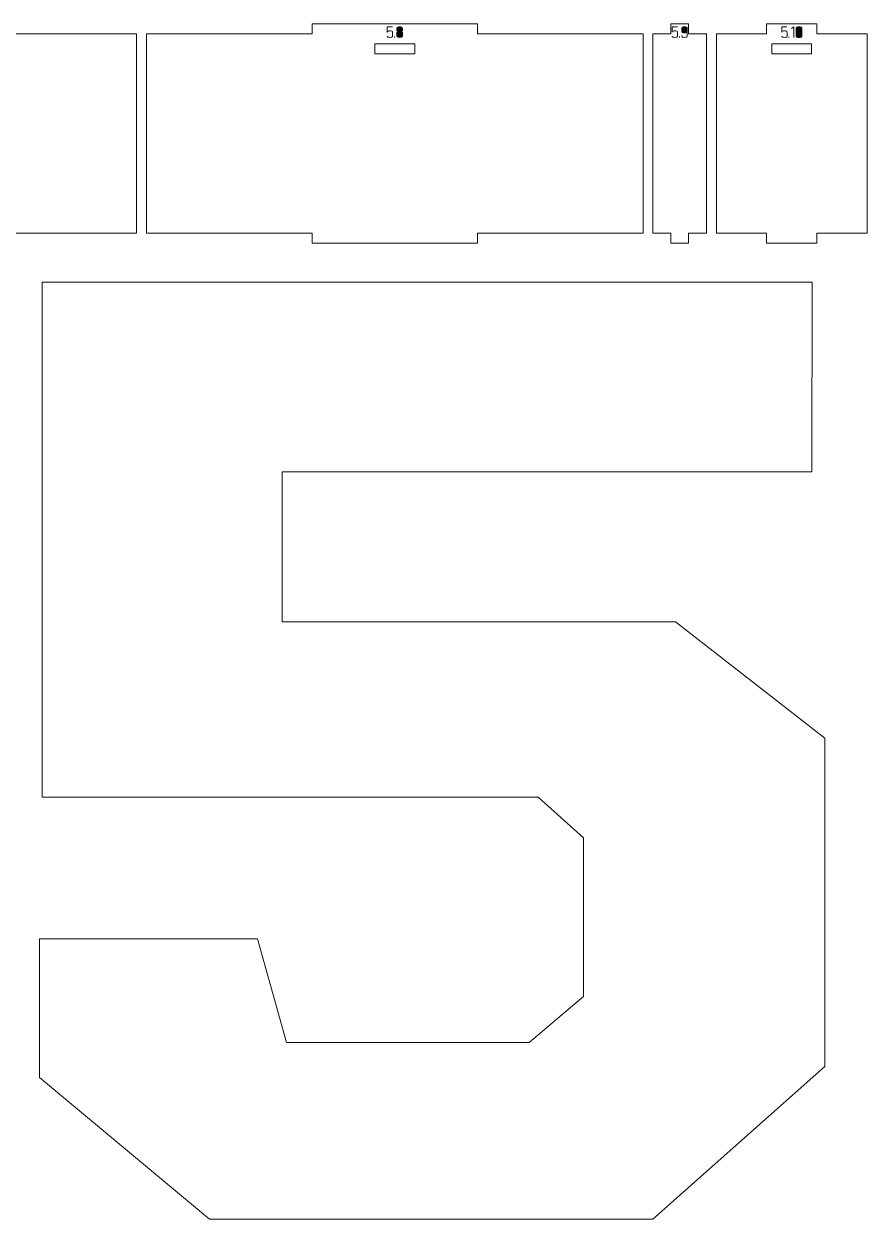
# Model space of a CAD drawing. Header units: centimetres. Extents: x -191 to 212, y -234 to 239.
# Drawn here: x 124.3 to 149.7, y 39.75 to 75.73 of the extents above; entities that cross this region are included whole.
import ezdxf

# ---------------------------------------------------------------- set-up
doc = ezdxf.new("R2010")
doc.units = ezdxf.units.CM
doc.header["$MEASUREMENT"] = 0
doc.layers.add('Capa 1', color=7, linetype='Continuous')

msp = doc.modelspace()

# ---------------------------------------------------------------- hatches: boundary and pattern name
at = {"layer": 'Capa 1', "true_color": 0x3e4095}
h = msp.add_hatch(color=175, dxfattribs=at)
edge = h.paths.add_edge_path()
edge.add_spline(control_points=[(135.32765, 75.32447), (135.30411, 75.32447), (135.28446, 75.32791), (135.26872, 75.33479), (135.25297, 75.34167), (135.2451, 75.35), (135.2451, 75.35978), (135.2451, 75.35), (135.25297, 75.34167), (135.26872, 75.33479), (135.28446, 75.32791), (135.30411, 75.32447), (135.32765, 75.32447), (135.35119, 75.32447), (135.37084, 75.32791), (135.38658, 75.33479), (135.40233, 75.34167), (135.4102, 75.35), (135.4102, 75.35978), (135.4102, 75.35978), (135.4102, 75.48544), (135.4102, 75.48544), (135.4102, 75.49523), (135.40233, 75.50356), (135.38658, 75.51044), (135.37084, 75.51732), (135.35119, 75.52076), (135.32765, 75.52076), (135.30625, 75.51892), (135.28974, 75.51647), (135.27812, 75.51342), (135.2665, 75.51036), (135.2555, 75.50103), (135.2451, 75.48544), (135.2451, 75.48544), (135.2451, 75.64091), (135.2451, 75.64091), (135.2451, 75.64091), (135.4047, 75.64091), (135.4047, 75.64091), (135.4047, 75.64091), (135.2451, 75.64091), (135.2451, 75.64091), (135.2451, 75.64091), (135.2451, 75.48544), (135.2451, 75.48544), (135.2555, 75.50103), (135.2665, 75.51036), (135.27812, 75.51342), (135.28974, 75.51647), (135.30625, 75.51892), (135.32765, 75.52076), (135.35119, 75.52076), (135.37084, 75.51732), (135.38658, 75.51044), (135.40233, 75.50356), (135.4102, 75.49523), (135.4102, 75.48544), (135.4102, 75.48544), (135.4102, 75.35978), (135.4102, 75.35978), (135.4102, 75.35), (135.40233, 75.34167), (135.38658, 75.33479), (135.37084, 75.32791), (135.35119, 75.32447), (135.32765, 75.32447)], knot_values=[0, 0, 0, 0, 0.04545455, 0.04545455, 0.04545455, 0.09090909, 0.09090909, 0.09090909, 0.13636364, 0.13636364, 0.13636364, 0.18181818, 0.18181818, 0.18181818, 0.22727273, 0.22727273, 0.22727273, 0.27272727, 0.27272727, 0.27272727, 0.31818182, 0.31818182, 0.31818182, 0.36363636, 0.36363636, 0.36363636, 0.40909091, 0.40909091, 0.40909091, 0.45454545, 0.45454545, 0.45454545, 0.5, 0.5, 0.5, 0.54545455, 0.54545455, 0.54545455, 0.59090909, 0.59090909, 0.59090909, 0.63636364, 0.63636364, 0.63636364, 0.68181818, 0.68181818, 0.68181818, 0.72727273, 0.72727273, 0.72727273, 0.77272727, 0.77272727, 0.77272727, 0.81818182, 0.81818182, 0.81818182, 0.86363636, 0.86363636, 0.86363636, 0.90909091, 0.90909091, 0.90909091, 0.95454545, 0.95454545, 0.95454545, 1, 1, 1, 1], degree=3, periodic=1)
h = msp.add_hatch(color=175, dxfattribs=at)
edge = h.paths.add_edge_path()
edge.add_spline(control_points=[(135.53861, 75.5313), (135.53861, 75.52335), (135.54427, 75.51617), (135.55558, 75.50975), (135.56689, 75.50333), (135.58875, 75.49905), (135.62116, 75.49691), (135.65357, 75.49905), (135.67543, 75.50333), (135.68674, 75.50975), (135.69805, 75.51617), (135.70371, 75.52335), (135.70371, 75.5313), (135.70371, 75.5313), (135.70371, 75.6056), (135.70371, 75.6056), (135.70371, 75.61538), (135.69584, 75.62371), (135.68009, 75.63059), (135.66435, 75.63747), (135.6447, 75.64091), (135.62116, 75.64091), (135.59762, 75.64091), (135.57797, 75.63747), (135.56223, 75.63059), (135.54648, 75.62371), (135.53861, 75.61538), (135.53861, 75.6056), (135.53861, 75.6056), (135.53861, 75.5313), (135.53861, 75.5313)], knot_values=[0, 0, 0, 0, 0.1, 0.1, 0.1, 0.2, 0.2, 0.2, 0.3, 0.3, 0.3, 0.4, 0.4, 0.4, 0.5, 0.5, 0.5, 0.6, 0.6, 0.6, 0.7, 0.7, 0.7, 0.8, 0.8, 0.8, 0.9, 0.9, 0.9, 1, 1, 1, 1], degree=3, periodic=1)
h = msp.add_hatch(color=175, dxfattribs=at)
edge = h.paths.add_edge_path()
edge.add_spline(control_points=[(135.62116, 75.32447), (135.59762, 75.32447), (135.57797, 75.32791), (135.56223, 75.33479), (135.54648, 75.34167), (135.53861, 75.35), (135.53861, 75.35978), (135.53861, 75.35978), (135.53861, 75.46297), (135.53861, 75.46297), (135.53861, 75.47123), (135.54427, 75.47841), (135.55558, 75.48452), (135.56689, 75.49064), (135.58875, 75.49477), (135.62116, 75.49691), (135.58875, 75.49905), (135.56689, 75.50333), (135.55558, 75.50975), (135.54427, 75.51617), (135.53861, 75.52335), (135.53861, 75.5313), (135.53861, 75.5313), (135.53861, 75.6056), (135.53861, 75.6056), (135.53861, 75.61538), (135.54648, 75.62371), (135.56223, 75.63059), (135.57797, 75.63747), (135.59762, 75.64091), (135.62116, 75.64091), (135.6447, 75.64091), (135.66435, 75.63747), (135.68009, 75.63059), (135.69584, 75.62371), (135.70371, 75.61538), (135.70371, 75.6056), (135.70371, 75.6056), (135.70371, 75.5313), (135.70371, 75.5313), (135.70371, 75.52335), (135.69805, 75.51617), (135.68674, 75.50975), (135.67543, 75.50333), (135.65357, 75.49905), (135.62116, 75.49691), (135.65357, 75.49477), (135.67543, 75.49064), (135.68674, 75.48452), (135.69805, 75.47841), (135.70371, 75.47123), (135.70371, 75.46297), (135.70371, 75.46297), (135.70371, 75.35978), (135.70371, 75.35978), (135.70371, 75.35), (135.69584, 75.34167), (135.68009, 75.33479), (135.66435, 75.32791), (135.6447, 75.32447), (135.62116, 75.32447)], knot_values=[0, 0, 0, 0, 0.05, 0.05, 0.05, 0.1, 0.1, 0.1, 0.15, 0.15, 0.15, 0.2, 0.2, 0.2, 0.25, 0.25, 0.25, 0.3, 0.3, 0.3, 0.35, 0.35, 0.35, 0.4, 0.4, 0.4, 0.45, 0.45, 0.45, 0.5, 0.5, 0.5, 0.55, 0.55, 0.55, 0.6, 0.6, 0.6, 0.65, 0.65, 0.65, 0.7, 0.7, 0.7, 0.75, 0.75, 0.75, 0.8, 0.8, 0.8, 0.85, 0.85, 0.85, 0.9, 0.9, 0.9, 0.95, 0.95, 0.95, 1, 1, 1, 1], degree=3, periodic=1)
h = msp.add_hatch(color=175, dxfattribs=at)
edge = h.paths.add_edge_path()
edge.add_spline(control_points=[(143.90827, 75.32447), (143.88473, 75.32447), (143.86508, 75.32791), (143.84934, 75.33479), (143.83359, 75.34167), (143.82572, 75.35), (143.82572, 75.35978), (143.82572, 75.35), (143.83359, 75.34167), (143.84934, 75.33479), (143.86508, 75.32791), (143.88473, 75.32447), (143.90827, 75.32447), (143.93181, 75.32447), (143.95146, 75.32791), (143.9672, 75.33479), (143.98295, 75.34167), (143.99082, 75.35), (143.99082, 75.35978), (143.99082, 75.35978), (143.99082, 75.48544), (143.99082, 75.48544), (143.99082, 75.49523), (143.98295, 75.50356), (143.9672, 75.51044), (143.95146, 75.51732), (143.93181, 75.52076), (143.90827, 75.52076), (143.88687, 75.51892), (143.87036, 75.51647), (143.85874, 75.51342), (143.84712, 75.51036), (143.83612, 75.50103), (143.82572, 75.48544), (143.82572, 75.48544), (143.82572, 75.64091), (143.82572, 75.64091), (143.82572, 75.64091), (143.98532, 75.64091), (143.98532, 75.64091), (143.98532, 75.64091), (143.82572, 75.64091), (143.82572, 75.64091), (143.82572, 75.64091), (143.82572, 75.48544), (143.82572, 75.48544), (143.83612, 75.50103), (143.84712, 75.51036), (143.85874, 75.51342), (143.87036, 75.51647), (143.88687, 75.51892), (143.90827, 75.52076), (143.93181, 75.52076), (143.95146, 75.51732), (143.9672, 75.51044), (143.98295, 75.50356), (143.99082, 75.49523), (143.99082, 75.48544), (143.99082, 75.48544), (143.99082, 75.35978), (143.99082, 75.35978), (143.99082, 75.35), (143.98295, 75.34167), (143.9672, 75.33479), (143.95146, 75.32791), (143.93181, 75.32447), (143.90827, 75.32447)], knot_values=[0, 0, 0, 0, 0.04545455, 0.04545455, 0.04545455, 0.09090909, 0.09090909, 0.09090909, 0.13636364, 0.13636364, 0.13636364, 0.18181818, 0.18181818, 0.18181818, 0.22727273, 0.22727273, 0.22727273, 0.27272727, 0.27272727, 0.27272727, 0.31818182, 0.31818182, 0.31818182, 0.36363636, 0.36363636, 0.36363636, 0.40909091, 0.40909091, 0.40909091, 0.45454545, 0.45454545, 0.45454545, 0.5, 0.5, 0.5, 0.54545455, 0.54545455, 0.54545455, 0.59090909, 0.59090909, 0.59090909, 0.63636364, 0.63636364, 0.63636364, 0.68181818, 0.68181818, 0.68181818, 0.72727273, 0.72727273, 0.72727273, 0.77272727, 0.77272727, 0.77272727, 0.81818182, 0.81818182, 0.81818182, 0.86363636, 0.86363636, 0.86363636, 0.90909091, 0.90909091, 0.90909091, 0.95454545, 0.95454545, 0.95454545, 1, 1, 1, 1], degree=3, periodic=1)
h = msp.add_hatch(color=175, dxfattribs=at)
edge = h.paths.add_edge_path()
edge.add_spline(control_points=[(144.11923, 75.49828), (144.11923, 75.4885), (144.1271, 75.48017), (144.14285, 75.47329), (144.15859, 75.46641), (144.17824, 75.46297), (144.20178, 75.46297), (144.22502, 75.46236), (144.24458, 75.46519), (144.26048, 75.47145), (144.27638, 75.47772), (144.28433, 75.48667), (144.28433, 75.49828), (144.28433, 75.49828), (144.28433, 75.6056), (144.28433, 75.6056), (144.28433, 75.61538), (144.27646, 75.62371), (144.26071, 75.63059), (144.24497, 75.63747), (144.22532, 75.64091), (144.20178, 75.64091), (144.17824, 75.64091), (144.15859, 75.63747), (144.14285, 75.63059), (144.1271, 75.62371), (144.11923, 75.61538), (144.11923, 75.6056), (144.11923, 75.6056), (144.11923, 75.49828), (144.11923, 75.49828)], knot_values=[0, 0, 0, 0, 0.1, 0.1, 0.1, 0.2, 0.2, 0.2, 0.3, 0.3, 0.3, 0.4, 0.4, 0.4, 0.5, 0.5, 0.5, 0.6, 0.6, 0.6, 0.7, 0.7, 0.7, 0.8, 0.8, 0.8, 0.9, 0.9, 0.9, 1, 1, 1, 1], degree=3, periodic=1)
h = msp.add_hatch(color=175, dxfattribs=at)
edge = h.paths.add_edge_path()
edge.add_spline(control_points=[(144.20178, 75.32447), (144.17824, 75.32447), (144.15859, 75.32791), (144.14285, 75.33479), (144.1271, 75.34167), (144.11923, 75.35), (144.11923, 75.35978), (144.11923, 75.35978), (144.11923, 75.38501), (144.11923, 75.38501), (144.11923, 75.38501), (144.11923, 75.35978), (144.11923, 75.35978), (144.11923, 75.35), (144.1271, 75.34167), (144.14285, 75.33479), (144.15859, 75.32791), (144.17824, 75.32447), (144.20178, 75.32447), (144.22532, 75.32447), (144.24497, 75.32791), (144.26071, 75.33479), (144.27646, 75.34167), (144.28433, 75.35), (144.28433, 75.35978), (144.28433, 75.35978), (144.28433, 75.49828), (144.28433, 75.49828), (144.28433, 75.48667), (144.27638, 75.47772), (144.26048, 75.47145), (144.24458, 75.46519), (144.22502, 75.46236), (144.20178, 75.46297), (144.17824, 75.46297), (144.15859, 75.46641), (144.14285, 75.47329), (144.1271, 75.48017), (144.11923, 75.4885), (144.11923, 75.49828), (144.11923, 75.49828), (144.11923, 75.6056), (144.11923, 75.6056), (144.11923, 75.61538), (144.1271, 75.62371), (144.14285, 75.63059), (144.15859, 75.63747), (144.17824, 75.64091), (144.20178, 75.64091), (144.22532, 75.64091), (144.24497, 75.63747), (144.26071, 75.63059), (144.27646, 75.62371), (144.28433, 75.61538), (144.28433, 75.6056), (144.28433, 75.6056), (144.28433, 75.49828), (144.28433, 75.49828), (144.28433, 75.49828), (144.28433, 75.35978), (144.28433, 75.35978), (144.28433, 75.35), (144.27646, 75.34167), (144.26071, 75.33479), (144.24497, 75.32791), (144.22532, 75.32447), (144.20178, 75.32447)], knot_values=[0, 0, 0, 0, 0.04545455, 0.04545455, 0.04545455, 0.09090909, 0.09090909, 0.09090909, 0.13636364, 0.13636364, 0.13636364, 0.18181818, 0.18181818, 0.18181818, 0.22727273, 0.22727273, 0.22727273, 0.27272727, 0.27272727, 0.27272727, 0.31818182, 0.31818182, 0.31818182, 0.36363636, 0.36363636, 0.36363636, 0.40909091, 0.40909091, 0.40909091, 0.45454545, 0.45454545, 0.45454545, 0.5, 0.5, 0.5, 0.54545455, 0.54545455, 0.54545455, 0.59090909, 0.59090909, 0.59090909, 0.63636364, 0.63636364, 0.63636364, 0.68181818, 0.68181818, 0.68181818, 0.72727273, 0.72727273, 0.72727273, 0.77272727, 0.77272727, 0.77272727, 0.81818182, 0.81818182, 0.81818182, 0.86363636, 0.86363636, 0.86363636, 0.90909091, 0.90909091, 0.90909091, 0.95454545, 0.95454545, 0.95454545, 1, 1, 1, 1], degree=3, periodic=1)
h = msp.add_hatch(color=175, dxfattribs=at)
edge = h.paths.add_edge_path()
edge.add_spline(control_points=[(147.20911, 75.32447), (147.18557, 75.32447), (147.16592, 75.32791), (147.15018, 75.33479), (147.13443, 75.34167), (147.12656, 75.35), (147.12656, 75.35978), (147.12656, 75.35), (147.13443, 75.34167), (147.15018, 75.33479), (147.16592, 75.32791), (147.18557, 75.32447), (147.20911, 75.32447), (147.23265, 75.32447), (147.2523, 75.32791), (147.26804, 75.33479), (147.28379, 75.34167), (147.29166, 75.35), (147.29166, 75.35978), (147.29166, 75.35978), (147.29166, 75.48544), (147.29166, 75.48544), (147.29166, 75.49523), (147.28379, 75.50356), (147.26804, 75.51044), (147.2523, 75.51732), (147.23265, 75.52076), (147.20911, 75.52076), (147.18771, 75.51892), (147.1712, 75.51647), (147.15958, 75.51342), (147.14796, 75.51036), (147.13696, 75.50103), (147.12656, 75.48544), (147.12656, 75.48544), (147.12656, 75.64091), (147.12656, 75.64091), (147.12656, 75.64091), (147.28616, 75.64091), (147.28616, 75.64091), (147.28616, 75.64091), (147.12656, 75.64091), (147.12656, 75.64091), (147.12656, 75.64091), (147.12656, 75.48544), (147.12656, 75.48544), (147.13696, 75.50103), (147.14796, 75.51036), (147.15958, 75.51342), (147.1712, 75.51647), (147.18771, 75.51892), (147.20911, 75.52076), (147.23265, 75.52076), (147.2523, 75.51732), (147.26804, 75.51044), (147.28379, 75.50356), (147.29166, 75.49523), (147.29166, 75.48544), (147.29166, 75.48544), (147.29166, 75.35978), (147.29166, 75.35978), (147.29166, 75.35), (147.28379, 75.34167), (147.26804, 75.33479), (147.2523, 75.32791), (147.23265, 75.32447), (147.20911, 75.32447)], knot_values=[0, 0, 0, 0, 0.04545455, 0.04545455, 0.04545455, 0.09090909, 0.09090909, 0.09090909, 0.13636364, 0.13636364, 0.13636364, 0.18181818, 0.18181818, 0.18181818, 0.22727273, 0.22727273, 0.22727273, 0.27272727, 0.27272727, 0.27272727, 0.31818182, 0.31818182, 0.31818182, 0.36363636, 0.36363636, 0.36363636, 0.40909091, 0.40909091, 0.40909091, 0.45454545, 0.45454545, 0.45454545, 0.5, 0.5, 0.5, 0.54545455, 0.54545455, 0.54545455, 0.59090909, 0.59090909, 0.59090909, 0.63636364, 0.63636364, 0.63636364, 0.68181818, 0.68181818, 0.68181818, 0.72727273, 0.72727273, 0.72727273, 0.77272727, 0.77272727, 0.77272727, 0.81818182, 0.81818182, 0.81818182, 0.86363636, 0.86363636, 0.86363636, 0.90909091, 0.90909091, 0.90909091, 0.95454545, 0.95454545, 0.95454545, 1, 1, 1, 1], degree=3, periodic=1)
h = msp.add_hatch(color=175, dxfattribs=at)
edge = h.paths.add_edge_path()
edge.add_spline(control_points=[(147.4962, 75.64137), (147.4962, 75.64137), (147.42007, 75.58863), (147.42007, 75.58863), (147.42007, 75.58863), (147.4962, 75.64137), (147.4962, 75.64137), (147.4962, 75.64137), (147.4962, 75.32447), (147.4962, 75.32447), (147.4962, 75.32447), (147.4962, 75.64137), (147.4962, 75.64137)], knot_values=[0, 0, 0, 0, 0.25, 0.25, 0.25, 0.5, 0.5, 0.5, 0.75, 0.75, 0.75, 1, 1, 1, 1], degree=3, periodic=1)
h = msp.add_hatch(color=175, dxfattribs=at)
edge = h.paths.add_edge_path()
edge.add_spline(control_points=[(147.56683, 75.34832), (147.56683, 75.33853), (147.5747, 75.33211), (147.59045, 75.32906), (147.60619, 75.326), (147.62584, 75.32447), (147.64938, 75.32447), (147.67292, 75.32447), (147.69257, 75.326), (147.70831, 75.32906), (147.72406, 75.33211), (147.73193, 75.33853), (147.73193, 75.34832), (147.73193, 75.34832), (147.73193, 75.6166), (147.73193, 75.6166), (147.73193, 75.62639), (147.72406, 75.63289), (147.70831, 75.6361), (147.69257, 75.63931), (147.67292, 75.64091), (147.64938, 75.64091), (147.62584, 75.64091), (147.60619, 75.63931), (147.59045, 75.6361), (147.5747, 75.63289), (147.56683, 75.62639), (147.56683, 75.6166), (147.56683, 75.6166), (147.56683, 75.34832), (147.56683, 75.34832)], knot_values=[0, 0, 0, 0, 0.1, 0.1, 0.1, 0.2, 0.2, 0.2, 0.3, 0.3, 0.3, 0.4, 0.4, 0.4, 0.5, 0.5, 0.5, 0.6, 0.6, 0.6, 0.7, 0.7, 0.7, 0.8, 0.8, 0.8, 0.9, 0.9, 0.9, 1, 1, 1, 1], degree=3, periodic=1)
h = msp.add_hatch(color=175, dxfattribs=at)
edge = h.paths.add_edge_path()
edge.add_spline(control_points=[(147.73193, 75.34832), (147.73193, 75.33853), (147.72406, 75.33211), (147.70831, 75.32906), (147.69257, 75.326), (147.67292, 75.32447), (147.64938, 75.32447), (147.62584, 75.32447), (147.60619, 75.326), (147.59045, 75.32906), (147.5747, 75.33211), (147.56683, 75.33853), (147.56683, 75.34832), (147.56683, 75.34832), (147.56683, 75.6166), (147.56683, 75.6166), (147.56683, 75.62639), (147.5747, 75.63289), (147.59045, 75.6361), (147.60619, 75.63931), (147.62584, 75.64091), (147.64938, 75.64091), (147.67292, 75.64091), (147.69257, 75.63931), (147.70831, 75.6361), (147.72406, 75.63289), (147.73193, 75.62639), (147.73193, 75.6166), (147.73193, 75.6166), (147.73193, 75.34832), (147.73193, 75.34832)], knot_values=[0, 0, 0, 0, 0.1, 0.1, 0.1, 0.2, 0.2, 0.2, 0.3, 0.3, 0.3, 0.4, 0.4, 0.4, 0.5, 0.5, 0.5, 0.6, 0.6, 0.6, 0.7, 0.7, 0.7, 0.8, 0.8, 0.8, 0.9, 0.9, 0.9, 1, 1, 1, 1], degree=3, periodic=1)
h = msp.add_hatch(color=175, dxfattribs=at)
edge = h.paths.add_edge_path()
edge.add_spline(control_points=[(135.46523, 75.32447), (135.46523, 75.32447), (135.46523, 75.34694), (135.46523, 75.34694), (135.46523, 75.34694), (135.46523, 75.32447), (135.46523, 75.32447)], knot_values=[0, 0, 0, 0, 0.5, 0.5, 0.5, 1, 1, 1, 1], degree=3, periodic=1)
h = msp.add_hatch(color=175, dxfattribs=at)
edge = h.paths.add_edge_path()
edge.add_spline(control_points=[(135.53861, 75.35978), (135.53861, 75.35), (135.54648, 75.34167), (135.56223, 75.33479), (135.57797, 75.32791), (135.59762, 75.32447), (135.62116, 75.32447), (135.6447, 75.32447), (135.66435, 75.32791), (135.68009, 75.33479), (135.69584, 75.34167), (135.70371, 75.35), (135.70371, 75.35978), (135.70371, 75.35978), (135.70371, 75.46297), (135.70371, 75.46297), (135.70371, 75.47123), (135.69805, 75.47841), (135.68674, 75.48452), (135.67543, 75.49064), (135.65357, 75.49477), (135.62116, 75.49691), (135.58875, 75.49477), (135.56689, 75.49064), (135.55558, 75.48452), (135.54427, 75.47841), (135.53861, 75.47123), (135.53861, 75.46297), (135.53861, 75.46297), (135.53861, 75.35978), (135.53861, 75.35978)], knot_values=[0, 0, 0, 0, 0.1, 0.1, 0.1, 0.2, 0.2, 0.2, 0.3, 0.3, 0.3, 0.4, 0.4, 0.4, 0.5, 0.5, 0.5, 0.6, 0.6, 0.6, 0.7, 0.7, 0.7, 0.8, 0.8, 0.8, 0.9, 0.9, 0.9, 1, 1, 1, 1], degree=3, periodic=1)
h = msp.add_hatch(color=175, dxfattribs=at)
edge = h.paths.add_edge_path()
edge.add_spline(control_points=[(144.04585, 75.32447), (144.04585, 75.32447), (144.04585, 75.34694), (144.04585, 75.34694), (144.04585, 75.34694), (144.04585, 75.32447), (144.04585, 75.32447)], knot_values=[0, 0, 0, 0, 0.5, 0.5, 0.5, 1, 1, 1, 1], degree=3, periodic=1)
h = msp.add_hatch(color=175, dxfattribs=at)
edge = h.paths.add_edge_path()
edge.add_spline(control_points=[(147.34669, 75.32447), (147.34669, 75.32447), (147.34669, 75.34694), (147.34669, 75.34694), (147.34669, 75.34694), (147.34669, 75.32447), (147.34669, 75.32447)], knot_values=[0, 0, 0, 0, 0.5, 0.5, 0.5, 1, 1, 1, 1], degree=3, periodic=1)

# ---------------------------------------------------------------- linework, layer by layer
at = {"layer": 'Capa 1', "color": 240, "lineweight": 9}
for points, knots in [([(112.14105, 75.43087), (112.14105, 75.43087), (112.14105, 69.43087), (112.14105, 69.43087), (112.14105, 69.43087), (117.32677, 69.43087), (117.32677, 69.43087), (117.32677, 69.43087), (117.32677, 69.13087), (117.32677, 69.13087), (117.32677, 69.13087), (122.51248, 69.13087), (122.51248, 69.13087), (122.51248, 69.13087), (122.51248, 69.43087), (122.51248, 69.43087), (122.51248, 69.43087), (127.69819, 69.43087), (127.69819, 69.43087), (127.69819, 69.43087), (127.69819, 75.43087), (127.69819, 75.43087), (127.69819, 75.43087), (122.51248, 75.43087), (122.51248, 75.43087), (122.51248, 75.43087), (122.51248, 75.73087), (122.51248, 75.73087), (122.51248, 75.73087), (117.32677, 75.73087), (117.32677, 75.73087), (117.32677, 75.73087), (117.32677, 75.43087), (117.32677, 75.43087), (117.32677, 75.43087), (112.14105, 75.43087), (112.14105, 75.43087)], [0, 0, 0, 0, 0.08333333, 0.08333333, 0.08333333, 0.16666667, 0.16666667, 0.16666667, 0.25, 0.25, 0.25, 0.33333333, 0.33333333, 0.33333333, 0.41666667, 0.41666667, 0.41666667, 0.5, 0.5, 0.5, 0.58333333, 0.58333333, 0.58333333, 0.66666667, 0.66666667, 0.66666667, 0.75, 0.75, 0.75, 0.83333333, 0.83333333, 0.83333333, 0.91666667, 0.91666667, 0.91666667, 1, 1, 1, 1]), ([(127.99819, 75.43087), (127.99819, 75.43087), (127.99819, 69.43087), (127.99819, 69.43087), (127.99819, 69.43087), (132.98233, 69.43087), (132.98233, 69.43087), (132.98233, 69.43087), (132.98233, 69.13087), (132.98233, 69.13087), (132.98233, 69.13087), (137.96647, 69.13087), (137.96647, 69.13087), (137.96647, 69.13087), (137.96647, 69.43087), (137.96647, 69.43087), (137.96647, 69.43087), (142.95061, 69.43087), (142.95061, 69.43087), (142.95061, 69.43087), (142.95061, 75.43087), (142.95061, 75.43087), (142.95061, 75.43087), (137.96647, 75.43087), (137.96647, 75.43087), (137.96647, 75.43087), (137.96647, 75.73087), (137.96647, 75.73087), (137.96647, 75.73087), (132.98233, 75.73087), (132.98233, 75.73087), (132.98233, 75.73087), (132.98233, 75.43087), (132.98233, 75.43087), (132.98233, 75.43087), (127.99819, 75.43087), (127.99819, 75.43087)], [0, 0, 0, 0, 0.08333333, 0.08333333, 0.08333333, 0.16666667, 0.16666667, 0.16666667, 0.25, 0.25, 0.25, 0.33333333, 0.33333333, 0.33333333, 0.41666667, 0.41666667, 0.41666667, 0.5, 0.5, 0.5, 0.58333333, 0.58333333, 0.58333333, 0.66666667, 0.66666667, 0.66666667, 0.75, 0.75, 0.75, 0.83333333, 0.83333333, 0.83333333, 0.91666667, 0.91666667, 0.91666667, 1, 1, 1, 1]), ([(143.25061, 75.43087), (143.25061, 75.43087), (143.25061, 69.43087), (143.25061, 69.43087), (143.25061, 69.43087), (143.78688, 69.43087), (143.78688, 69.43087), (143.78688, 69.43087), (143.78688, 69.13087), (143.78688, 69.13087), (143.78688, 69.13087), (144.32316, 69.13087), (144.32316, 69.13087), (144.32316, 69.13087), (144.32316, 69.43087), (144.32316, 69.43087), (144.32316, 69.43087), (144.85943, 69.43087), (144.85943, 69.43087), (144.85943, 69.43087), (144.85943, 75.43087), (144.85943, 75.43087), (144.85943, 75.43087), (144.32316, 75.43087), (144.32316, 75.43087), (144.32316, 75.43087), (144.32316, 75.73087), (144.32316, 75.73087), (144.32316, 75.73087), (143.78688, 75.73087), (143.78688, 75.73087), (143.78688, 75.73087), (143.78688, 75.43087), (143.78688, 75.43087), (143.78688, 75.43087), (143.25061, 75.43087), (143.25061, 75.43087)], [0, 0, 0, 0, 0.08333333, 0.08333333, 0.08333333, 0.16666667, 0.16666667, 0.16666667, 0.25, 0.25, 0.25, 0.33333333, 0.33333333, 0.33333333, 0.41666667, 0.41666667, 0.41666667, 0.5, 0.5, 0.5, 0.58333333, 0.58333333, 0.58333333, 0.66666667, 0.66666667, 0.66666667, 0.75, 0.75, 0.75, 0.83333333, 0.83333333, 0.83333333, 0.91666667, 0.91666667, 0.91666667, 1, 1, 1, 1]), ([(145.15943, 75.43087), (145.15943, 75.43087), (145.15943, 69.43087), (145.15943, 69.43087), (145.15943, 69.43087), (146.67264, 69.43087), (146.67264, 69.43087), (146.67264, 69.43087), (146.67264, 69.13087), (146.67264, 69.13087), (146.67264, 69.13087), (148.18585, 69.13087), (148.18585, 69.13087), (148.18585, 69.13087), (148.18585, 69.43087), (148.18585, 69.43087), (148.18585, 69.43087), (149.69906, 69.43087), (149.69906, 69.43087), (149.69906, 69.43087), (149.69906, 75.43087), (149.69906, 75.43087), (149.69906, 75.43087), (148.18585, 75.43087), (148.18585, 75.43087), (148.18585, 75.43087), (148.18585, 75.73087), (148.18585, 75.73087), (148.18585, 75.73087), (146.67264, 75.73087), (146.67264, 75.73087), (146.67264, 75.73087), (146.67264, 75.43087), (146.67264, 75.43087), (146.67264, 75.43087), (145.15943, 75.43087), (145.15943, 75.43087)], [0, 0, 0, 0, 0.08333333, 0.08333333, 0.08333333, 0.16666667, 0.16666667, 0.16666667, 0.25, 0.25, 0.25, 0.33333333, 0.33333333, 0.33333333, 0.41666667, 0.41666667, 0.41666667, 0.5, 0.5, 0.5, 0.58333333, 0.58333333, 0.58333333, 0.66666667, 0.66666667, 0.66666667, 0.75, 0.75, 0.75, 0.83333333, 0.83333333, 0.83333333, 0.91666667, 0.91666667, 0.91666667, 1, 1, 1, 1]), ([(134.8744, 74.83107), (134.8744, 74.83107), (136.0744, 74.83107), (136.0744, 74.83107), (136.0744, 74.83107), (136.0744, 75.13107), (136.0744, 75.13107), (136.0744, 75.13107), (134.8744, 75.13107), (134.8744, 75.13107), (134.8744, 75.13107), (134.8744, 74.83107), (134.8744, 74.83107)], [0, 0, 0, 0, 0.25, 0.25, 0.25, 0.5, 0.5, 0.5, 0.75, 0.75, 0.75, 1, 1, 1, 1]), ([(146.82924, 74.83107), (146.82924, 74.83107), (148.02924, 74.83107), (148.02924, 74.83107), (148.02924, 74.83107), (148.02924, 75.13107), (148.02924, 75.13107), (148.02924, 75.13107), (146.82924, 75.13107), (146.82924, 75.13107), (146.82924, 75.13107), (146.82924, 74.83107), (146.82924, 74.83107)], [0, 0, 0, 0, 0.25, 0.25, 0.25, 0.5, 0.5, 0.5, 0.75, 0.75, 0.75, 1, 1, 1, 1])]:
    msp.add_open_spline(points, degree=3, knots=knots, dxfattribs=at)
at = {"layer": 'Capa 1', "color": 114, "lineweight": 9}
for points, knots in [([(135.32765, 75.32447), (135.30411, 75.32447), (135.28446, 75.32791), (135.26872, 75.33479), (135.25297, 75.34167), (135.2451, 75.35), (135.2451, 75.35978), (135.2451, 75.35), (135.25297, 75.34167), (135.26872, 75.33479), (135.28446, 75.32791), (135.30411, 75.32447), (135.32765, 75.32447), (135.35119, 75.32447), (135.37084, 75.32791), (135.38658, 75.33479), (135.40233, 75.34167), (135.4102, 75.35), (135.4102, 75.35978), (135.4102, 75.35978), (135.4102, 75.48544), (135.4102, 75.48544), (135.4102, 75.49523), (135.40233, 75.50356), (135.38658, 75.51044), (135.37084, 75.51732), (135.35119, 75.52076), (135.32765, 75.52076), (135.30625, 75.51892), (135.28974, 75.51647), (135.27812, 75.51342), (135.2665, 75.51036), (135.2555, 75.50103), (135.2451, 75.48544), (135.2451, 75.48544), (135.2451, 75.64091), (135.2451, 75.64091), (135.2451, 75.64091), (135.4047, 75.64091), (135.4047, 75.64091), (135.4047, 75.64091), (135.2451, 75.64091), (135.2451, 75.64091), (135.2451, 75.64091), (135.2451, 75.48544), (135.2451, 75.48544), (135.2555, 75.50103), (135.2665, 75.51036), (135.27812, 75.51342), (135.28974, 75.51647), (135.30625, 75.51892), (135.32765, 75.52076), (135.35119, 75.52076), (135.37084, 75.51732), (135.38658, 75.51044), (135.40233, 75.50356), (135.4102, 75.49523), (135.4102, 75.48544), (135.4102, 75.48544), (135.4102, 75.35978), (135.4102, 75.35978), (135.4102, 75.35), (135.40233, 75.34167), (135.38658, 75.33479), (135.37084, 75.32791), (135.35119, 75.32447), (135.32765, 75.32447)], [0, 0, 0, 0, 0.04545455, 0.04545455, 0.04545455, 0.09090909, 0.09090909, 0.09090909, 0.13636364, 0.13636364, 0.13636364, 0.18181818, 0.18181818, 0.18181818, 0.22727273, 0.22727273, 0.22727273, 0.27272727, 0.27272727, 0.27272727, 0.31818182, 0.31818182, 0.31818182, 0.36363636, 0.36363636, 0.36363636, 0.40909091, 0.40909091, 0.40909091, 0.45454545, 0.45454545, 0.45454545, 0.5, 0.5, 0.5, 0.54545455, 0.54545455, 0.54545455, 0.59090909, 0.59090909, 0.59090909, 0.63636364, 0.63636364, 0.63636364, 0.68181818, 0.68181818, 0.68181818, 0.72727273, 0.72727273, 0.72727273, 0.77272727, 0.77272727, 0.77272727, 0.81818182, 0.81818182, 0.81818182, 0.86363636, 0.86363636, 0.86363636, 0.90909091, 0.90909091, 0.90909091, 0.95454545, 0.95454545, 0.95454545, 1, 1, 1, 1]), ([(135.53861, 75.5313), (135.53861, 75.52335), (135.54427, 75.51617), (135.55558, 75.50975), (135.56689, 75.50333), (135.58875, 75.49905), (135.62116, 75.49691), (135.65357, 75.49905), (135.67543, 75.50333), (135.68674, 75.50975), (135.69805, 75.51617), (135.70371, 75.52335), (135.70371, 75.5313), (135.70371, 75.5313), (135.70371, 75.6056), (135.70371, 75.6056), (135.70371, 75.61538), (135.69584, 75.62371), (135.68009, 75.63059), (135.66435, 75.63747), (135.6447, 75.64091), (135.62116, 75.64091), (135.59762, 75.64091), (135.57797, 75.63747), (135.56223, 75.63059), (135.54648, 75.62371), (135.53861, 75.61538), (135.53861, 75.6056), (135.53861, 75.6056), (135.53861, 75.5313), (135.53861, 75.5313)], [0, 0, 0, 0, 0.1, 0.1, 0.1, 0.2, 0.2, 0.2, 0.3, 0.3, 0.3, 0.4, 0.4, 0.4, 0.5, 0.5, 0.5, 0.6, 0.6, 0.6, 0.7, 0.7, 0.7, 0.8, 0.8, 0.8, 0.9, 0.9, 0.9, 1, 1, 1, 1]), ([(135.62116, 75.32447), (135.59762, 75.32447), (135.57797, 75.32791), (135.56223, 75.33479), (135.54648, 75.34167), (135.53861, 75.35), (135.53861, 75.35978), (135.53861, 75.35978), (135.53861, 75.46297), (135.53861, 75.46297), (135.53861, 75.47123), (135.54427, 75.47841), (135.55558, 75.48452), (135.56689, 75.49064), (135.58875, 75.49477), (135.62116, 75.49691), (135.58875, 75.49905), (135.56689, 75.50333), (135.55558, 75.50975), (135.54427, 75.51617), (135.53861, 75.52335), (135.53861, 75.5313), (135.53861, 75.5313), (135.53861, 75.6056), (135.53861, 75.6056), (135.53861, 75.61538), (135.54648, 75.62371), (135.56223, 75.63059), (135.57797, 75.63747), (135.59762, 75.64091), (135.62116, 75.64091), (135.6447, 75.64091), (135.66435, 75.63747), (135.68009, 75.63059), (135.69584, 75.62371), (135.70371, 75.61538), (135.70371, 75.6056), (135.70371, 75.6056), (135.70371, 75.5313), (135.70371, 75.5313), (135.70371, 75.52335), (135.69805, 75.51617), (135.68674, 75.50975), (135.67543, 75.50333), (135.65357, 75.49905), (135.62116, 75.49691), (135.65357, 75.49477), (135.67543, 75.49064), (135.68674, 75.48452), (135.69805, 75.47841), (135.70371, 75.47123), (135.70371, 75.46297), (135.70371, 75.46297), (135.70371, 75.35978), (135.70371, 75.35978), (135.70371, 75.35), (135.69584, 75.34167), (135.68009, 75.33479), (135.66435, 75.32791), (135.6447, 75.32447), (135.62116, 75.32447)], [0, 0, 0, 0, 0.05, 0.05, 0.05, 0.1, 0.1, 0.1, 0.15, 0.15, 0.15, 0.2, 0.2, 0.2, 0.25, 0.25, 0.25, 0.3, 0.3, 0.3, 0.35, 0.35, 0.35, 0.4, 0.4, 0.4, 0.45, 0.45, 0.45, 0.5, 0.5, 0.5, 0.55, 0.55, 0.55, 0.6, 0.6, 0.6, 0.65, 0.65, 0.65, 0.7, 0.7, 0.7, 0.75, 0.75, 0.75, 0.8, 0.8, 0.8, 0.85, 0.85, 0.85, 0.9, 0.9, 0.9, 0.95, 0.95, 0.95, 1, 1, 1, 1]), ([(143.90827, 75.32447), (143.88473, 75.32447), (143.86508, 75.32791), (143.84934, 75.33479), (143.83359, 75.34167), (143.82572, 75.35), (143.82572, 75.35978), (143.82572, 75.35), (143.83359, 75.34167), (143.84934, 75.33479), (143.86508, 75.32791), (143.88473, 75.32447), (143.90827, 75.32447), (143.93181, 75.32447), (143.95146, 75.32791), (143.9672, 75.33479), (143.98295, 75.34167), (143.99082, 75.35), (143.99082, 75.35978), (143.99082, 75.35978), (143.99082, 75.48544), (143.99082, 75.48544), (143.99082, 75.49523), (143.98295, 75.50356), (143.9672, 75.51044), (143.95146, 75.51732), (143.93181, 75.52076), (143.90827, 75.52076), (143.88687, 75.51892), (143.87036, 75.51647), (143.85874, 75.51342), (143.84712, 75.51036), (143.83612, 75.50103), (143.82572, 75.48544), (143.82572, 75.48544), (143.82572, 75.64091), (143.82572, 75.64091), (143.82572, 75.64091), (143.98532, 75.64091), (143.98532, 75.64091), (143.98532, 75.64091), (143.82572, 75.64091), (143.82572, 75.64091), (143.82572, 75.64091), (143.82572, 75.48544), (143.82572, 75.48544), (143.83612, 75.50103), (143.84712, 75.51036), (143.85874, 75.51342), (143.87036, 75.51647), (143.88687, 75.51892), (143.90827, 75.52076), (143.93181, 75.52076), (143.95146, 75.51732), (143.9672, 75.51044), (143.98295, 75.50356), (143.99082, 75.49523), (143.99082, 75.48544), (143.99082, 75.48544), (143.99082, 75.35978), (143.99082, 75.35978), (143.99082, 75.35), (143.98295, 75.34167), (143.9672, 75.33479), (143.95146, 75.32791), (143.93181, 75.32447), (143.90827, 75.32447)], [0, 0, 0, 0, 0.04545455, 0.04545455, 0.04545455, 0.09090909, 0.09090909, 0.09090909, 0.13636364, 0.13636364, 0.13636364, 0.18181818, 0.18181818, 0.18181818, 0.22727273, 0.22727273, 0.22727273, 0.27272727, 0.27272727, 0.27272727, 0.31818182, 0.31818182, 0.31818182, 0.36363636, 0.36363636, 0.36363636, 0.40909091, 0.40909091, 0.40909091, 0.45454545, 0.45454545, 0.45454545, 0.5, 0.5, 0.5, 0.54545455, 0.54545455, 0.54545455, 0.59090909, 0.59090909, 0.59090909, 0.63636364, 0.63636364, 0.63636364, 0.68181818, 0.68181818, 0.68181818, 0.72727273, 0.72727273, 0.72727273, 0.77272727, 0.77272727, 0.77272727, 0.81818182, 0.81818182, 0.81818182, 0.86363636, 0.86363636, 0.86363636, 0.90909091, 0.90909091, 0.90909091, 0.95454545, 0.95454545, 0.95454545, 1, 1, 1, 1]), ([(144.11923, 75.49828), (144.11923, 75.4885), (144.1271, 75.48017), (144.14285, 75.47329), (144.15859, 75.46641), (144.17824, 75.46297), (144.20178, 75.46297), (144.22502, 75.46236), (144.24458, 75.46519), (144.26048, 75.47145), (144.27638, 75.47772), (144.28433, 75.48667), (144.28433, 75.49828), (144.28433, 75.49828), (144.28433, 75.6056), (144.28433, 75.6056), (144.28433, 75.61538), (144.27646, 75.62371), (144.26071, 75.63059), (144.24497, 75.63747), (144.22532, 75.64091), (144.20178, 75.64091), (144.17824, 75.64091), (144.15859, 75.63747), (144.14285, 75.63059), (144.1271, 75.62371), (144.11923, 75.61538), (144.11923, 75.6056), (144.11923, 75.6056), (144.11923, 75.49828), (144.11923, 75.49828)], [0, 0, 0, 0, 0.1, 0.1, 0.1, 0.2, 0.2, 0.2, 0.3, 0.3, 0.3, 0.4, 0.4, 0.4, 0.5, 0.5, 0.5, 0.6, 0.6, 0.6, 0.7, 0.7, 0.7, 0.8, 0.8, 0.8, 0.9, 0.9, 0.9, 1, 1, 1, 1]), ([(144.20178, 75.32447), (144.17824, 75.32447), (144.15859, 75.32791), (144.14285, 75.33479), (144.1271, 75.34167), (144.11923, 75.35), (144.11923, 75.35978), (144.11923, 75.35978), (144.11923, 75.38501), (144.11923, 75.38501), (144.11923, 75.38501), (144.11923, 75.35978), (144.11923, 75.35978), (144.11923, 75.35), (144.1271, 75.34167), (144.14285, 75.33479), (144.15859, 75.32791), (144.17824, 75.32447), (144.20178, 75.32447), (144.22532, 75.32447), (144.24497, 75.32791), (144.26071, 75.33479), (144.27646, 75.34167), (144.28433, 75.35), (144.28433, 75.35978), (144.28433, 75.35978), (144.28433, 75.49828), (144.28433, 75.49828), (144.28433, 75.48667), (144.27638, 75.47772), (144.26048, 75.47145), (144.24458, 75.46519), (144.22502, 75.46236), (144.20178, 75.46297), (144.17824, 75.46297), (144.15859, 75.46641), (144.14285, 75.47329), (144.1271, 75.48017), (144.11923, 75.4885), (144.11923, 75.49828), (144.11923, 75.49828), (144.11923, 75.6056), (144.11923, 75.6056), (144.11923, 75.61538), (144.1271, 75.62371), (144.14285, 75.63059), (144.15859, 75.63747), (144.17824, 75.64091), (144.20178, 75.64091), (144.22532, 75.64091), (144.24497, 75.63747), (144.26071, 75.63059), (144.27646, 75.62371), (144.28433, 75.61538), (144.28433, 75.6056), (144.28433, 75.6056), (144.28433, 75.49828), (144.28433, 75.49828), (144.28433, 75.49828), (144.28433, 75.35978), (144.28433, 75.35978), (144.28433, 75.35), (144.27646, 75.34167), (144.26071, 75.33479), (144.24497, 75.32791), (144.22532, 75.32447), (144.20178, 75.32447)], [0, 0, 0, 0, 0.04545455, 0.04545455, 0.04545455, 0.09090909, 0.09090909, 0.09090909, 0.13636364, 0.13636364, 0.13636364, 0.18181818, 0.18181818, 0.18181818, 0.22727273, 0.22727273, 0.22727273, 0.27272727, 0.27272727, 0.27272727, 0.31818182, 0.31818182, 0.31818182, 0.36363636, 0.36363636, 0.36363636, 0.40909091, 0.40909091, 0.40909091, 0.45454545, 0.45454545, 0.45454545, 0.5, 0.5, 0.5, 0.54545455, 0.54545455, 0.54545455, 0.59090909, 0.59090909, 0.59090909, 0.63636364, 0.63636364, 0.63636364, 0.68181818, 0.68181818, 0.68181818, 0.72727273, 0.72727273, 0.72727273, 0.77272727, 0.77272727, 0.77272727, 0.81818182, 0.81818182, 0.81818182, 0.86363636, 0.86363636, 0.86363636, 0.90909091, 0.90909091, 0.90909091, 0.95454545, 0.95454545, 0.95454545, 1, 1, 1, 1]), ([(147.20911, 75.32447), (147.18557, 75.32447), (147.16592, 75.32791), (147.15018, 75.33479), (147.13443, 75.34167), (147.12656, 75.35), (147.12656, 75.35978), (147.12656, 75.35), (147.13443, 75.34167), (147.15018, 75.33479), (147.16592, 75.32791), (147.18557, 75.32447), (147.20911, 75.32447), (147.23265, 75.32447), (147.2523, 75.32791), (147.26804, 75.33479), (147.28379, 75.34167), (147.29166, 75.35), (147.29166, 75.35978), (147.29166, 75.35978), (147.29166, 75.48544), (147.29166, 75.48544), (147.29166, 75.49523), (147.28379, 75.50356), (147.26804, 75.51044), (147.2523, 75.51732), (147.23265, 75.52076), (147.20911, 75.52076), (147.18771, 75.51892), (147.1712, 75.51647), (147.15958, 75.51342), (147.14796, 75.51036), (147.13696, 75.50103), (147.12656, 75.48544), (147.12656, 75.48544), (147.12656, 75.64091), (147.12656, 75.64091), (147.12656, 75.64091), (147.28616, 75.64091), (147.28616, 75.64091), (147.28616, 75.64091), (147.12656, 75.64091), (147.12656, 75.64091), (147.12656, 75.64091), (147.12656, 75.48544), (147.12656, 75.48544), (147.13696, 75.50103), (147.14796, 75.51036), (147.15958, 75.51342), (147.1712, 75.51647), (147.18771, 75.51892), (147.20911, 75.52076), (147.23265, 75.52076), (147.2523, 75.51732), (147.26804, 75.51044), (147.28379, 75.50356), (147.29166, 75.49523), (147.29166, 75.48544), (147.29166, 75.48544), (147.29166, 75.35978), (147.29166, 75.35978), (147.29166, 75.35), (147.28379, 75.34167), (147.26804, 75.33479), (147.2523, 75.32791), (147.23265, 75.32447), (147.20911, 75.32447)], [0, 0, 0, 0, 0.04545455, 0.04545455, 0.04545455, 0.09090909, 0.09090909, 0.09090909, 0.13636364, 0.13636364, 0.13636364, 0.18181818, 0.18181818, 0.18181818, 0.22727273, 0.22727273, 0.22727273, 0.27272727, 0.27272727, 0.27272727, 0.31818182, 0.31818182, 0.31818182, 0.36363636, 0.36363636, 0.36363636, 0.40909091, 0.40909091, 0.40909091, 0.45454545, 0.45454545, 0.45454545, 0.5, 0.5, 0.5, 0.54545455, 0.54545455, 0.54545455, 0.59090909, 0.59090909, 0.59090909, 0.63636364, 0.63636364, 0.63636364, 0.68181818, 0.68181818, 0.68181818, 0.72727273, 0.72727273, 0.72727273, 0.77272727, 0.77272727, 0.77272727, 0.81818182, 0.81818182, 0.81818182, 0.86363636, 0.86363636, 0.86363636, 0.90909091, 0.90909091, 0.90909091, 0.95454545, 0.95454545, 0.95454545, 1, 1, 1, 1]), ([(147.4962, 75.64137), (147.4962, 75.64137), (147.42007, 75.58863), (147.42007, 75.58863), (147.42007, 75.58863), (147.4962, 75.64137), (147.4962, 75.64137), (147.4962, 75.64137), (147.4962, 75.32447), (147.4962, 75.32447), (147.4962, 75.32447), (147.4962, 75.64137), (147.4962, 75.64137)], [0, 0, 0, 0, 0.25, 0.25, 0.25, 0.5, 0.5, 0.5, 0.75, 0.75, 0.75, 1, 1, 1, 1]), ([(147.56683, 75.34832), (147.56683, 75.33853), (147.5747, 75.33211), (147.59045, 75.32906), (147.60619, 75.326), (147.62584, 75.32447), (147.64938, 75.32447), (147.67292, 75.32447), (147.69257, 75.326), (147.70831, 75.32906), (147.72406, 75.33211), (147.73193, 75.33853), (147.73193, 75.34832), (147.73193, 75.34832), (147.73193, 75.6166), (147.73193, 75.6166), (147.73193, 75.62639), (147.72406, 75.63289), (147.70831, 75.6361), (147.69257, 75.63931), (147.67292, 75.64091), (147.64938, 75.64091), (147.62584, 75.64091), (147.60619, 75.63931), (147.59045, 75.6361), (147.5747, 75.63289), (147.56683, 75.62639), (147.56683, 75.6166), (147.56683, 75.6166), (147.56683, 75.34832), (147.56683, 75.34832)], [0, 0, 0, 0, 0.1, 0.1, 0.1, 0.2, 0.2, 0.2, 0.3, 0.3, 0.3, 0.4, 0.4, 0.4, 0.5, 0.5, 0.5, 0.6, 0.6, 0.6, 0.7, 0.7, 0.7, 0.8, 0.8, 0.8, 0.9, 0.9, 0.9, 1, 1, 1, 1]), ([(147.73193, 75.34832), (147.73193, 75.33853), (147.72406, 75.33211), (147.70831, 75.32906), (147.69257, 75.326), (147.67292, 75.32447), (147.64938, 75.32447), (147.62584, 75.32447), (147.60619, 75.326), (147.59045, 75.32906), (147.5747, 75.33211), (147.56683, 75.33853), (147.56683, 75.34832), (147.56683, 75.34832), (147.56683, 75.6166), (147.56683, 75.6166), (147.56683, 75.62639), (147.5747, 75.63289), (147.59045, 75.6361), (147.60619, 75.63931), (147.62584, 75.64091), (147.64938, 75.64091), (147.67292, 75.64091), (147.69257, 75.63931), (147.70831, 75.6361), (147.72406, 75.63289), (147.73193, 75.62639), (147.73193, 75.6166), (147.73193, 75.6166), (147.73193, 75.34832), (147.73193, 75.34832)], [0, 0, 0, 0, 0.1, 0.1, 0.1, 0.2, 0.2, 0.2, 0.3, 0.3, 0.3, 0.4, 0.4, 0.4, 0.5, 0.5, 0.5, 0.6, 0.6, 0.6, 0.7, 0.7, 0.7, 0.8, 0.8, 0.8, 0.9, 0.9, 0.9, 1, 1, 1, 1]), ([(135.46523, 75.32447), (135.46523, 75.32447), (135.46523, 75.34694), (135.46523, 75.34694), (135.46523, 75.34694), (135.46523, 75.32447), (135.46523, 75.32447)], [0, 0, 0, 0, 0.5, 0.5, 0.5, 1, 1, 1, 1]), ([(135.53861, 75.35978), (135.53861, 75.35), (135.54648, 75.34167), (135.56223, 75.33479), (135.57797, 75.32791), (135.59762, 75.32447), (135.62116, 75.32447), (135.6447, 75.32447), (135.66435, 75.32791), (135.68009, 75.33479), (135.69584, 75.34167), (135.70371, 75.35), (135.70371, 75.35978), (135.70371, 75.35978), (135.70371, 75.46297), (135.70371, 75.46297), (135.70371, 75.47123), (135.69805, 75.47841), (135.68674, 75.48452), (135.67543, 75.49064), (135.65357, 75.49477), (135.62116, 75.49691), (135.58875, 75.49477), (135.56689, 75.49064), (135.55558, 75.48452), (135.54427, 75.47841), (135.53861, 75.47123), (135.53861, 75.46297), (135.53861, 75.46297), (135.53861, 75.35978), (135.53861, 75.35978)], [0, 0, 0, 0, 0.1, 0.1, 0.1, 0.2, 0.2, 0.2, 0.3, 0.3, 0.3, 0.4, 0.4, 0.4, 0.5, 0.5, 0.5, 0.6, 0.6, 0.6, 0.7, 0.7, 0.7, 0.8, 0.8, 0.8, 0.9, 0.9, 0.9, 1, 1, 1, 1]), ([(144.04585, 75.32447), (144.04585, 75.32447), (144.04585, 75.34694), (144.04585, 75.34694), (144.04585, 75.34694), (144.04585, 75.32447), (144.04585, 75.32447)], [0, 0, 0, 0, 0.5, 0.5, 0.5, 1, 1, 1, 1]), ([(147.34669, 75.32447), (147.34669, 75.32447), (147.34669, 75.34694), (147.34669, 75.34694), (147.34669, 75.34694), (147.34669, 75.32447), (147.34669, 75.32447)], [0, 0, 0, 0, 0.5, 0.5, 0.5, 1, 1, 1, 1]), ([(132.20797, 45.06809), (132.20797, 45.06809), (139.51872, 45.06809), (139.51872, 45.06809), (139.51872, 45.06809), (141.1574, 46.44456), (141.1574, 46.44456), (141.1574, 46.44456), (141.1574, 51.22992), (141.1574, 51.22992), (141.1574, 51.22992), (139.79438, 52.44946), (139.79438, 52.44946), (139.79438, 52.44946), (124.85695, 52.44946), (124.85695, 52.44946), (124.85695, 52.44946), (124.85695, 67.95808), (124.85695, 67.95808), (124.85695, 67.95808), (148.04173, 67.95808), (148.04173, 67.95808), (148.04173, 67.95808), (148.03929, 62.24707), (148.03929, 62.24707), (148.03929, 62.24707), (132.08529, 62.24707), (132.08529, 62.24707), (132.08529, 62.24707), (132.08529, 57.72695), (132.08529, 57.72695), (132.08529, 57.72695), (143.93021, 57.72695), (143.93021, 57.72695), (143.93021, 57.72695), (148.42909, 54.22781), (148.42909, 54.22781), (148.42909, 54.22781), (148.42909, 44.33935), (148.42909, 44.33935), (148.42909, 44.33935), (143.24825, 39.74724), (143.24825, 39.74724), (143.24825, 39.74724), (129.89222, 39.74724), (129.89222, 39.74724), (129.89222, 39.74724), (124.77024, 44.00905), (124.77024, 44.00905), (124.77024, 44.00905), (124.77024, 48.18945), (124.77024, 48.18945), (124.77024, 48.18945), (131.34093, 48.18945), (131.34093, 48.18945), (131.34093, 48.18945), (132.20797, 45.06809), (132.20797, 45.06809)], [0, 0, 0, 0, 0.05263158, 0.05263158, 0.05263158, 0.10526316, 0.10526316, 0.10526316, 0.15789474, 0.15789474, 0.15789474, 0.21052632, 0.21052632, 0.21052632, 0.26315789, 0.26315789, 0.26315789, 0.31578947, 0.31578947, 0.31578947, 0.36842105, 0.36842105, 0.36842105, 0.42105263, 0.42105263, 0.42105263, 0.47368421, 0.47368421, 0.47368421, 0.52631579, 0.52631579, 0.52631579, 0.57894737, 0.57894737, 0.57894737, 0.63157895, 0.63157895, 0.63157895, 0.68421053, 0.68421053, 0.68421053, 0.73684211, 0.73684211, 0.73684211, 0.78947368, 0.78947368, 0.78947368, 0.84210526, 0.84210526, 0.84210526, 0.89473684, 0.89473684, 0.89473684, 0.94736842, 0.94736842, 0.94736842, 1, 1, 1, 1])]:
    msp.add_open_spline(points, degree=3, knots=knots, dxfattribs=at)

doc.saveas('drawing.dxf')
